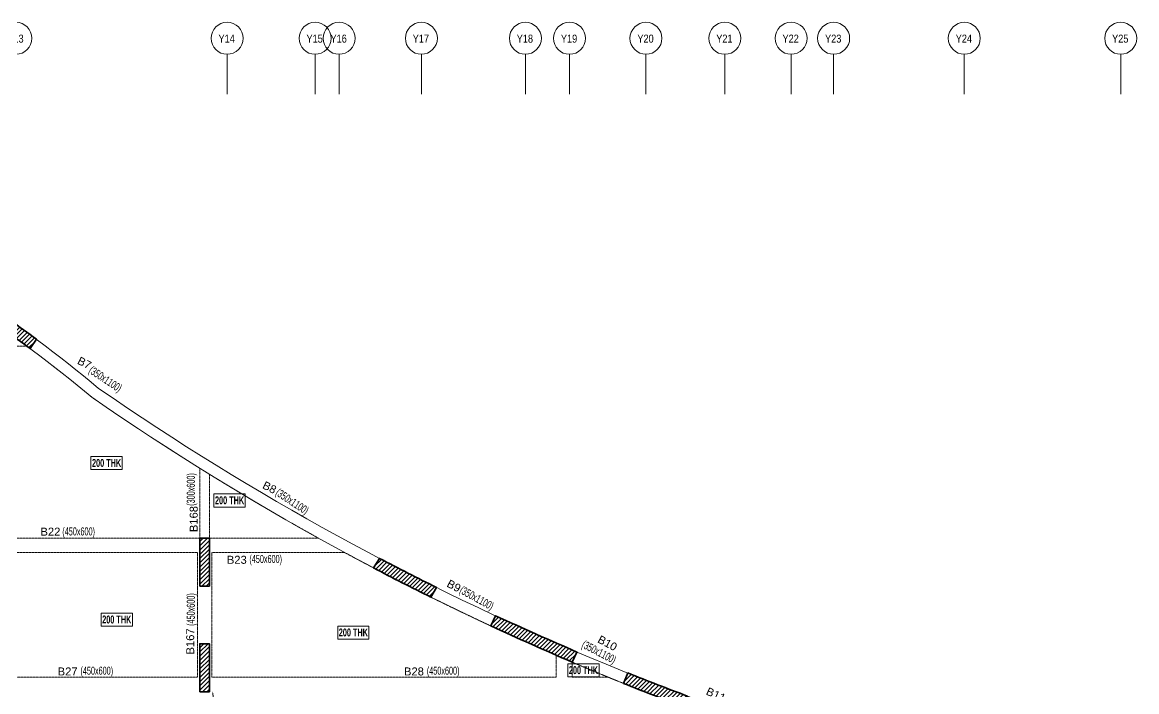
# Model space of a CAD drawing. Header units: millimetres. Extents: x 13 to 70247, y 23 to 60080.
# Drawn here: x 35422 to 70247, y 39167 to 60080 of the extents above; entities that cross this region are included whole.
import ezdxf
from ezdxf.enums import TextEntityAlignment as Align

# ---------------------------------------------------------------- set-up
doc = ezdxf.new("R2010")
doc.units = ezdxf.units.MM
doc.linetypes.add('Grid Line', pattern=[2222.5, 1270, -317.5, 317.5, -317.5])
doc.linetypes.add('HIDDEN', pattern=[0.375, 0.25, -0.125])
for name, color, linetype, lineweight in [('A-FLOR-IDEN', 11, 'Continuous', 9), ('A-GRIDS', 8, 'Continuous', 9), ('S-BEAM', 7, 'Continuous', 18), ('S-BEAM-IDEN', 2, 'Continuous', 9), ('S-COL HATCH', 9, 'Continuous', 0), ('S-COLS', 5, 'Continuous', 35), ('S-GRIDS', 8, 'Continuous', 9)]:
    doc.layers.add(name, color=color, linetype=linetype, lineweight=lineweight)
doc.layers.add('Beam Nos', color=7, linetype='Continuous')
doc.styles.add('Arial Narrow', font='ARIALN.TTF', dxfattribs={"height": 400})
doc.styles.add('SC-BBS1', font='SansSerif')
doc.styles.add('Swis721 LtCn BT', font='swisscl.ttf', dxfattribs={"width": 0.9, "height": 233.355162})
doc.styles.add('Swis721 LtCn BT_B', font='', dxfattribs={"width": 0.9, "height": 246.918336})
doc.styles.get('Swis721 LtCn BT_B').set_extended_font_data('Swis721 LtCn BT', bold=True)
pattern_1 = [(45, (-31215760.61, 20872171.07), (-66.29126074, 66.29126074), [])]

# ---------------------------------------------------------------- blocks, each defined once
blk = doc.blocks.new('Grid - Type 1 Structural-6743905-9TH FLOOR LVL')
at = {"layer": 'A-GRIDS'}
blk.add_circle((0, 0), 4, dxfattribs=at)
blk = doc.blocks.new('A$C45bf0ae9')
at = {"layer": 'S-GRIDS', "linetype": 'Grid Line'}
for p, q in [((22055, 41014), (22055, 42264)), ((24805, 41014), (24805, 42264)), ((25555, 41014), (25555, 42264)), ((28125, 41014), (28125, 42264)), ((31375, 41014), (31375, 42264)), ((32755, 41014), (32755, 42264)), ((35145, 41014), (35145, 42264)), ((37610, 41014), (37610, 42264)), ((39680, 41014), (39680, 42264)), ((41010, 41014), (41010, 42264)), ((45093, 41014), (45093, 42264)), ((49980, 41014), (49980, 42264))]:
    blk.add_line(p, q, dxfattribs=at)
at = {"layer": 'A-GRIDS', "xscale": 124.9999999999999, "yscale": 124.9999999999999, "zscale": 124.9999999999999}
for p in [(15455, 42764), (22055, 42764), (24805, 42764), (25555, 42764), (28125, 42764), (31375, 42764), (32755, 42764), (35145, 42764), (37610, 42764), (39680, 42764), (41010, 42764), (45093, 42764), (49980, 42764)]:
    blk.add_blockref('Grid - Type 1 Structural-6743905-9TH FLOOR LVL', p, dxfattribs=at)
at = {"layer": 'A-GRIDS', "lineweight": 18, "char_height": 250, "width": 641.35, "attachment_point": 1, "style": 'Arial Narrow'}
for s, insert in [('Y13', (15186, 42879)), ('Y14', (21786, 42879)), ('Y15', (24536, 42879)), ('Y16', (25286, 42879)), ('Y17', (27856, 42879)), ('Y18', (31106, 42879)), ('Y19', (32486, 42879)), ('Y20', (34876, 42879)), ('Y21', (37341, 42879)), ('Y22', (39411, 42879)), ('Y23', (40741, 42879)), ('Y24', (44824, 42879)), ('Y25', (49711, 42879))]:
    blk.add_mtext(s, dxfattribs=dict(at, insert=insert))

msp = doc.modelspace()

# ---------------------------------------------------------------- hatches: boundary and pattern name
at = {"layer": 'S-COL HATCH', "transparency": 33554687}
h = msp.add_hatch(dxfattribs=at)
h.set_pattern_fill('ANSI31', color=256, scale=750)
h.set_pattern_definition(pattern_1)
h.paths.add_polyline_path([(34229, 51329), (34034, 51038, -0.01191), (35669, 49885), (35864, 50176, 0.011811)])
h = msp.add_hatch(dxfattribs=at)
h.set_pattern_fill('ANSI31', color=256, scale=750)
h.set_pattern_definition(pattern_1)
h.paths.add_polyline_path([(41267, 43967), (40967, 43967), (40967, 42467), (41267, 42467)])
h = msp.add_hatch(dxfattribs=at)
h.set_pattern_fill('ANSI31', color=256, scale=750)
h.set_pattern_definition(pattern_1)
h.paths.add_polyline_path([(48187, 42122), (48369, 42422, -0.00603), (46583, 43333), (46401, 43033, 0.006005)])
h = msp.add_hatch(dxfattribs=at)
h.set_pattern_fill('ANSI31', color=256, scale=750)
h.set_pattern_definition([(45, (-31343246.11, 20900840.07), (-66.29126074, 66.29126074), [])])
h.paths.add_polyline_path([(52604, 40090), (52752, 40407, -0.004327), (50212, 41538), (50064, 41221, 0.004309)])
h = msp.add_hatch(dxfattribs=at)
h.set_pattern_fill('ANSI31', color=256, scale=750)
h.set_pattern_definition(pattern_1)
h.paths.add_polyline_path([(41267, 40667), (40967, 40667), (40967, 39167), (41267, 39167)])
h = msp.add_hatch(dxfattribs=at)
h.set_pattern_fill('ANSI31', color=256, scale=750)
h.set_pattern_definition(pattern_1)
h.paths.add_polyline_path([(56078, 38701), (56210, 39029, -0.006015), (54345, 39751), (54214, 39425, 0.00603)])

# ---------------------------------------------------------------- linework, layer by layer
at = {"layer": 'A-FLOR-IDEN', "color": 8, "flags": 128}
for points in [[(38546, 46516), (38546, 46104), (37568, 46104), (37568, 46516)], [(38546, 46516), (38546, 46104), (37568, 46104), (37568, 46516)], [(42389, 45348), (42389, 44936), (41411, 44936), (41411, 45348)], [(38863, 41624), (38863, 41212), (37886, 41212), (37886, 41624)], [(38863, 41624), (38863, 41212), (37886, 41212), (37886, 41624)], [(46256, 41219), (46256, 40807), (45278, 40807), (45278, 41219)], [(46256, 41219), (46256, 40807), (45278, 40807), (45278, 41219)], [(53447, 40042), (53447, 39630), (52469, 39630), (52469, 40042)], [(53447, 40042), (53447, 39630), (52469, 39630), (52469, 40042)]]:
    msp.add_lwpolyline(points, close=True, dxfattribs=at)
at = {"layer": 'S-BEAM', "linetype": 'HIDDEN'}
for p, q in [((33542, 49966), (35560, 49966)), ((40967, 43966, 0), (40967, 46148, 0)), ((41267, 43967, 0), (41267, 45962, 0)), ((33542, 43966), (40967, 43966)), ((41267, 43966), (44673, 43966)), ((33542, 43516), (40892, 43516)), ((40892, 39616, 0), (40892, 43516, 0)), ((41342, 43516), (45494, 43516)), ((41342, 39616, 0), (41342, 43516, 0)), ((52108, 39616, 0), (52107, 40304, 0)), ((52608, 39616, 0), (52607, 40089, 0)), ((40892, 39616), (33542, 39616)), ((41342, 39616), (52108, 39616)), ((52608, 39616), (53741, 39616)), ((42070, 33044), (41369, 39167, 0))]:
    msp.add_line(p, q, dxfattribs=at)
at = {"layer": 'S-BEAM', "ltscale": 250000, "elevation": 0}
for points in [[(69922, 35179, -0.104419), (37805, 48644, 0.059137), (29682, 53967, 0.059137)], [(69856, 34836, -0.104468), (37592, 48366, 0.058166), (29682, 53576, 0.058166)]]:
    msp.add_lwpolyline(points, format="xyb", dxfattribs=at)
at = {"layer": 'S-BEAM', "linetype": 'HIDDEN', "elevation": 0}
for points in [[(40892, 46195, -0.01167), (37592, 48366, 0.015835), (35560, 49966, 0.015835)], [(44673, 43966, -0.0114), (41342, 45915)], [(52107, 40304, -0.021725), (45494, 43516, -0.021725)], [(59162, 37614, -0.020704), (52607, 40089, -0.020704)]]:
    msp.add_lwpolyline(points, format="xyb", dxfattribs=at)
at = {"layer": 'S-COLS', "elevation": 0}
for points in [[(34229, 51329), (34034, 51038, -0.01191), (35669, 49885), (35864, 50176, 0.011811), (34229, 51329)], [(46401, 43033, 0.006005), (48187, 42122), (48369, 42422, -0.00603), (46583, 43333), (46401, 43033)], [(50064, 41221), (50212, 41538, 0.004327), (52752, 40407), (52604, 40090, -0.004309), (50064, 41221)], [(56210, 39029, -0.006015), (54345, 39751), (54214, 39425, 0.00603), (56078, 38701), (56210, 39029)]]:
    msp.add_lwpolyline(points, format="xyb", dxfattribs=at)
for points in [[(40967, 42467), (41267, 42467), (41267, 43967), (40967, 43967)], [(40967, 42467), (41267, 42467), (41267, 43967), (40967, 43967)], [(40967, 39167), (41267, 39167), (41267, 40667), (40967, 40667)], [(40967, 39167), (41267, 39167), (41267, 40667), (40967, 40667)]]:
    msp.add_lwpolyline(points, close=True, dxfattribs=at)

# ---------------------------------------------------------------- block references
at = {"layer": 'Beam Nos'}
msp.add_blockref('A$C45bf0ae9', (19767, 16816), dxfattribs=at)

# ---------------------------------------------------------------- texts
at = {"layer": 'A-FLOR-IDEN', "color": 1, "char_height": 246.9, "width": 1155, "attachment_point": 2, "line_spacing_factor": 0.964267, "style": 'Swis721 LtCn BT_B'}
for insert in [(38057, 46438), (38057, 46438), (41900, 45270), (38374, 41546), (38374, 41546), (45767, 41141), (45767, 41141), (52958, 39964), (52958, 39964)]:
    msp.add_mtext('200 THK', dxfattribs=dict(at, insert=insert))
at = {"layer": 'Beam Nos', "color": 3, "style": 'SC-BBS1'}
for s, rotation, p in [('B7', 332.6483, (37273, 49260, 0)), ('B8', 332.6483, (43057, 45370, 0)), ('B168', 90, (40978, 44560, 0)), ('B9', 332.6483, (48818, 42295, 0)), ('B167', 90, (40869, 40737, 0)), ('B10', 331.9613, (53615, 40507)), ('B11', 335.9889, (57019, 38892))]:
    msp.add_text(s, height=250, rotation=rotation, dxfattribs=at).set_placement(p, align=Align.BOTTOM_CENTER)
for s, p in [('B22', (36300, 43966)), ('B23', (42125, 43088)), ('B27', (36838, 39599)), ('B28', (47661, 39599))]:
    msp.add_text(s, height=250, dxfattribs=at).set_placement(p, align=Align.BOTTOM_CENTER)
at = {"layer": 'S-BEAM-IDEN', "color": 3, "style": 'Swis721 LtCn BT', "width": 0.8}
for s, rotation, p in [('(350x1100)', 326.3571, (37473, 49148)), ('(300x600)', 90, (40813, 44975, 0)), ('(350x1100)', 326.3571, (43312, 45326)), ('(350x1100)', 331.043, (49062, 42264)), ('(450x600)', 90, (40813, 41224, 0)), ('(350x1100)', 332.5176, (52878, 40561))]:
    msp.add_text(s, height=250, rotation=rotation, dxfattribs=at).set_placement(p)
for p in [(36673, 44049), (42518, 43189), (37240, 39699), (48064, 39699)]:
    msp.add_text('(450x600)', height=250, dxfattribs=at).set_placement(p)

doc.saveas('drawing.dxf')
